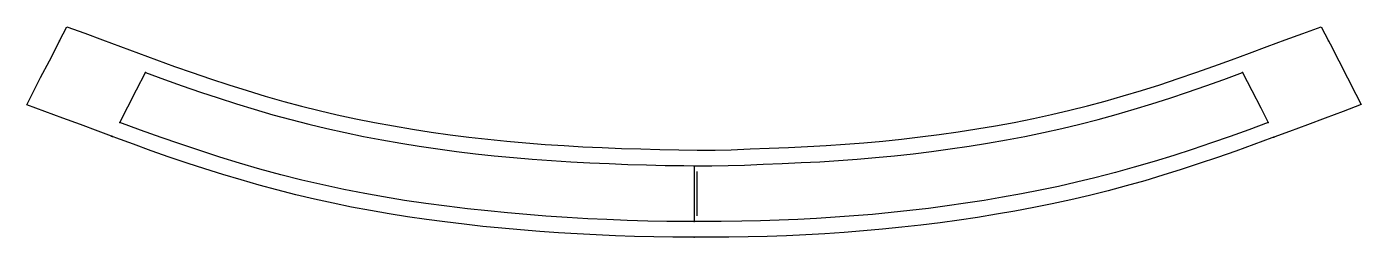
# Model space of a CAD drawing. Extents: x -3262 to -2187, y -191 to -21.
import ezdxf

# ---------------------------------------------------------------- set-up
doc = ezdxf.new("R2010")
doc.units = 0
for name, color, linetype in [('1', 1, 'Continuous'), ('14', 3, 'Continuous'), ('4', 2, 'Continuous'), ('7', 7, 'Continuous'), ('8', 6, 'Continuous')]:
    doc.layers.add(name, color=color, linetype=linetype)

msp = doc.modelspace()

# ---------------------------------------------------------------- linework, layer by layer
at = {"layer": '1'}
msp.add_lwpolyline([(-2724.361877, -190.952148), (-2724.393311, -190.952187), (-2726.505143, -190.950675), (-2741.443567, -190.865525), (-2756.876879, -190.653135), (-2772.355911, -190.272658), (-2787.549713, -189.729178), (-2803.153136, -189.029437), (-2818.33495, -188.222807), (-2833.383843, -187.292347), (-2848.549085, -186.21675), (-2864.046314, -184.972328), (-2879.188538, -183.610927), (-2894.281355, -182.104151), (-2909.393214, -180.438135), (-2925.114667, -178.528643), (-2939.876468, -176.562669), (-2954.921619, -174.374242), (-2969.822176, -172.010012), (-2984.803746, -169.421485), (-2999.999761, -166.564535), (-3014.897188, -163.528198), (-3030.020948, -160.20236), (-3044.817109, -156.704948), (-3060.16828, -152.811584), (-3074.443345, -148.943925), (-3089.057838, -144.751911), (-3103.653303, -140.351067), (-3118.156113, -135.789296), (-3132.464288, -131.127993), (-3146.87151, -126.271925), (-3161.3524, -121.199065), (-3175.643238, -116.012318), (-3189.90285, -110.738597), (-3192.510681, -109.770441), (-3193.339233, -109.463024), (-3204.125995, -105.458434), (-3218.388724, -100.162813), (-3232.536958, -94.909077), (-3247.008155, -89.534837), (-3261.584778, -84.120817), (-3257.254799, -75.714251), (-3250.361543, -62.331136), (-3243.355639, -48.729305), (-3236.382317, -35.190686), (-3235.066528, -32.635987), (-3229.202576, -21.251256), (-3214.669354, -26.614468), (-3200.479155, -31.852754), (-3186.046921, -37.181988), (-3171.448817, -42.574327), (-3157.061639, -47.890374), (-3142.533224, -53.21575), (-3128.344347, -58.263652), (-3113.697165, -63.252654), (-3098.975299, -68.078176), (-3084.220932, -72.741027), (-3069.569929, -77.165123), (-3054.691337, -81.415527), (-3040.483625, -85.226396), (-3026.050033, -88.842231), (-3011.558942, -92.221189), (-2996.75989, -95.421051), (-2981.585598, -98.450473), (-2966.2827, -101.262763), (-2951.024358, -103.836077), (-2936.076697, -106.141464), (-2920.753037, -108.291155), (-2905.771319, -110.191118), (-2890.397036, -111.941695), (-2875.105304, -113.49129), (-2859.692821, -114.865407), (-2844.26115, -116.056239), (-2828.821078, -117.075181), (-2813.834714, -117.917401), (-2798.378767, -118.653813), (-2782.800716, -119.279233), (-2767.335328, -119.788453), (-2751.866737, -120.179797), (-2736.502273, -120.44986), (-2721.840236, -120.625118), (-2720.747986, -120.637245), (-2707.493667, -120.617407), (-2694.535154, -120.352994), (-2679.233021, -119.784773), (-2663.933259, -119.109487), (-2648.460941, -118.464221), (-2633.163756, -117.797958), (-2618.129108, -116.993531), (-2602.849846, -115.981671), (-2587.705659, -114.775551), (-2572.457329, -113.374404), (-2557.480255, -111.836201), (-2542.266938, -110.097198), (-2527.06768, -108.160667), (-2511.905257, -106.021176), (-2496.745009, -103.669053), (-2481.648038, -101.10849), (-2466.67947, -98.346889), (-2451.180821, -95.241794), (-2436.677738, -92.097201), (-2421.767698, -88.608521), (-2407.69304, -85.065319), (-2393.383753, -81.212912), (-2378.958119, -77.079937), (-2364.299258, -72.65308), (-2349.571372, -68.007012), (-2334.556054, -63.069274), (-2320.421954, -58.23315), (-2305.990468, -53.114312), (-2291.644374, -47.86948), (-2277.285922, -42.549461), (-2262.991847, -37.264076), (-2248.625776, -31.965), (-2234.387199, -26.711448), (-2219.599609, -21.251915), (-2213.738251, -32.631867), (-2212.443641, -35.145201), (-2205.421817, -48.778069), (-2198.423445, -62.365427), (-2191.555501, -75.699574), (-2187.257538, -84.044094), (-2201.952544, -89.518414), (-2216.378887, -94.893412), (-2230.650325, -100.211397), (-2245.116091, -105.602589), (-2257.714386, -110.298548), (-2259.366997, -110.914617), (-2273.856244, -116.291951), (-2288.383021, -121.565194), (-2303.052414, -126.687047), (-2317.702531, -131.609897), (-2332.374155, -136.374804), (-2347.124359, -140.987594), (-2361.582361, -145.312948), (-2376.450018, -149.533175), (-2391.057354, -153.431269), (-2406.052381, -157.174361), (-2421.097952, -160.679421), (-2436.200825, -163.959141), (-2450.936141, -166.942507), (-2466.123385, -169.805987), (-2480.901821, -172.396462), (-2496.156597, -174.874958), (-2510.990991, -177.098501), (-2526.301571, -179.204509), (-2541.770436, -181.141947), (-2557.127094, -182.880342), (-2572.632201, -184.452545), (-2588.024967, -185.835418), (-2603.554693, -187.054886), (-2618.974457, -188.094445), (-2634.516208, -188.972531), (-2649.954602, -189.680598), (-2665.495392, -190.233228), (-2680.945196, -190.62193), (-2696.349255, -190.84851), (-2711.544731, -190.947811), (-2724.412537, -190.952206)], close=True, dxfattribs=at)
at = {"layer": '14'}
msp.add_lwpolyline([(-2724.40155, -178.25222), (-2724.40155, -178.25222), (-2731.635984, -178.274744), (-2746.210486, -178.153054), (-2761.618756, -177.853681), (-2778.15828, -177.364401), (-2794.583652, -176.717067), (-2809.956329, -175.968872), (-2826.392011, -175.016743), (-2843.766279, -173.836554), (-2858.87205, -172.661445), (-2874.471244, -171.297245), (-2890.491876, -169.729991), (-2906.861959, -167.945721), (-2923.509506, -165.930473), (-2940.362569, -163.670279), (-2957.349086, -161.151188), (-2974.397107, -158.359231), (-2989.319457, -155.679692), (-3006.320216, -152.343411), (-3023.265304, -148.708702), (-3040.143631, -144.771485), (-3056.944051, -140.52769), (-3073.822988, -135.928299), (-3090.27628, -131.142506), (-3106.234413, -126.250079), (-3121.44795, -121.378714), (-3138.370125, -115.740668), (-3153.429897, -110.537476), (-3169.867545, -104.657707), (-3186.653137, -98.398142), (-3186.653137, -98.398142), (-3186.653137, -98.398142), (-3180.121101, -85.7163), (-3173.162692, -72.206642), (-3165.924988, -58.154712), (-3165.924988, -58.154712), (-3150.732007, -63.762143), (-3136.493169, -68.865671), (-3121.691382, -73.964708), (-3107.436827, -78.686989), (-3092.705314, -83.399745), (-3078.350171, -87.805824), (-3063.412282, -92.160012), (-3048.93144, -96.13845), (-3034.38852, -99.881791), (-3019.900369, -103.351547), (-3005.241831, -106.610219), (-2990.350979, -109.679625), (-2975.600438, -112.492424), (-2960.488852, -115.147925), (-2945.66415, -117.539129), (-2930.529447, -119.770297), (-2915.646295, -121.764732), (-2900.209879, -123.63124), (-2885.281034, -125.247971), (-2869.714902, -126.744404), (-2854.751727, -128.00601), (-2839.075934, -129.146057), (-2823.471571, -130.112255), (-2808.207189, -130.915952), (-2792.831439, -131.599861), (-2777.713162, -132.160247), (-2762.736995, -132.612634), (-2747.76523, -132.965209), (-2732.717783, -133.213896), (-2724.755554, -133.295612), (-2710.116775, -133.347757), (-2696.909119, -133.167639), (-2683.837729, -132.719828), (-2668.791055, -132.013807), (-2653.324735, -131.348201), (-2638.274765, -130.751452), (-2623.256798, -130.02414), (-2608.222615, -129.092752), (-2593.200359, -127.970713), (-2578.191976, -126.672325), (-2563.07862, -125.198927), (-2548.104461, -123.572754), (-2533.11901, -121.760866), (-2518.190186, -119.759407), (-2502.931811, -117.507021), (-2488.062092, -115.105327), (-2472.828082, -112.423872), (-2458.033344, -109.596639), (-2443.021114, -106.494487), (-2428.319488, -103.216873), (-2413.756818, -99.718263), (-2399.17207, -95.952107), (-2384.649828, -91.950107), (-2370.150264, -87.715245), (-2355.752308, -83.291434), (-2341.453517, -78.715525), (-2327.154886, -73.979435), (-2312.501092, -68.933169), (-2297.862946, -63.686615), (-2282.823334, -58.259997), (-2282.877502, -58.154731), (-2275.359606, -72.750791), (-2268.240516, -86.572473), (-2262.149506, -98.398142), (-2262.149506, -98.398142), (-2277.867463, -104.283532), (-2292.698192, -109.620637), (-2307.891227, -114.906588), (-2323.345735, -120.09788), (-2338.206995, -124.90668), (-2353.87125, -129.766946), (-2370.093913, -134.552523), (-2385.162564, -138.743391), (-2401.811201, -143.058475), (-2416.446113, -146.586229), (-2431.137501, -149.892531), (-2445.879322, -152.986905), (-2460.665478, -155.878858), (-2476.061285, -158.67786), (-2490.921111, -161.182512), (-2505.8122, -163.503095), (-2520.731962, -165.642413), (-2535.677729, -167.60326), (-2550.646928, -169.388439), (-2565.636855, -171.000739), (-2580.644919, -172.442964), (-2595.668527, -173.717915), (-2610.704974, -174.828382), (-2625.751708, -175.77717), (-2640.806022, -176.56707), (-2655.865326, -177.200885), (-2670.927028, -177.681413), (-2685.988422, -178.011449), (-2702.511604, -178.204869), (-2717.316172, -178.258271), (-2724.40155, -178.25222)], close=True, dxfattribs=at)
at = {"layer": '4'}
for p in [(-3235.066528, -32.635987), (-2213.738251, -32.631867), (-3165.924988, -58.154712), (-2282.877502, -58.154731), (-3186.653137, -98.398142), (-3186.653137, -98.398142), (-2262.149506, -98.398142), (-3193.339233, -109.463024), (-3192.510681, -109.770441), (-2257.714386, -110.298548), (-2724.40155, -178.25222), (-2724.40155, -178.25222), (-2724.412537, -190.952206), (-2724.393311, -190.952187)]:
    msp.add_point(p, dxfattribs=at)
at = {"layer": '7'}
msp.add_line((-2722.257385, -137.799463), (-2722.257385, -173.759098), dxfattribs=at)
at = {"layer": '8'}
msp.add_lwpolyline([(-2724.40155, -133.270531), (-2724.40155, -149.003215), (-2724.40155, -164.019132), (-2724.40155, -178.25222)], dxfattribs=at)

doc.saveas('drawing.dxf')
